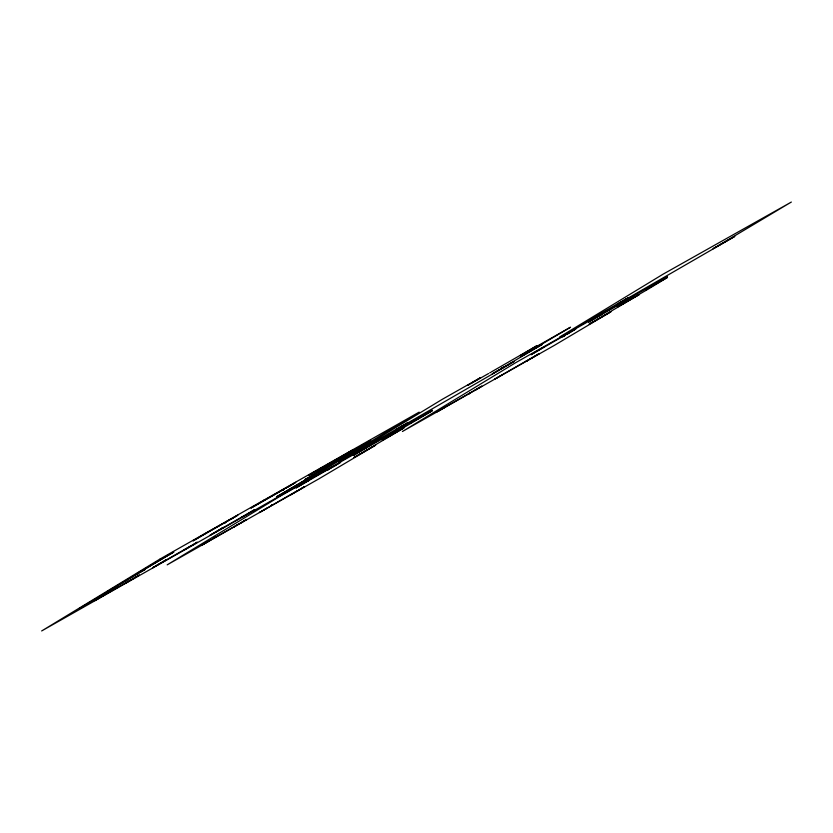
<?xml version="1.0" encoding="UTF-8"?>
<svg xmlns="http://www.w3.org/2000/svg" width="833" height="833" viewBox="0 0 833 833"><rect width="100%" height="100%" fill="white"/><g stroke="black" fill="none" stroke-linecap="round" stroke-linejoin="round"><path stroke-width="1.25" d="M531.1 354.671L544.438 346.767L543.408 347.434M588.629 322.069L601.967 314.166L600.937 314.822M282.418 490.231L283.428 489.575L250.983 508.057L288.718 486.368M166.465 556.298L173.701 552.112M276.514 496.843L313.385 475.258L312.115 476.028M106.936 593.45L107.967 592.794L106.624 593.513M127.085 582.215L126.106 582.829L127.397 582.163M164.83 560.63L165.861 559.963L164.528 560.692M263.28 500.81L264.311 500.144L262.968 500.872M184.988 549.395L183.978 550.061L185.29 549.343M222.359 528.018L223.39 527.362L222.057 528.08M320.809 468.198L321.84 467.532L320.497 468.261M242.518 516.793L241.57 517.376L242.819 516.731M214.123 537.931L215.153 537.264L213.81 537.993M308.179 480.776L309.21 480.11L295.913 487.982L340.635 462.305L334.876 465.834M234.271 526.695L233.261 527.351L245.079 520.271M328.337 469.541L327.348 470.156L331.721 467.698M271.652 505.319L272.672 504.652L271.339 505.381M365.708 448.164L366.739 447.498L353.442 455.37L398.153 429.693L391.083 434.014M291.8 494.084L290.79 494.729L293.133 493.448M385.856 436.929L384.846 437.564L386.824 436.502M469.5 393.363L468.49 394.019L469.802 393.301M563.556 336.209L562.546 336.844L563.868 336.147M527.029 360.751L526.081 361.335L527.331 360.689M621.085 303.597L620.054 304.253L621.397 303.535M137.445 573.916L79.541 608.486L116.412 586.921L112.413 589.139M166.184 556.454L108.082 591.149L111.539 589.233M347.507 453.256L353.265 449.726L308.502 475.445L341.926 456.536M312.573 475.143L341.946 457.911L340.281 458.9M334.429 462.253L308.522 477.58M363.167 444.791L350.828 452.298L355.097 449.924L353.057 451.132M209.395 540.794L201.825 545.167L239.56 523.488M266.924 508.192L259.375 512.534L297.089 490.876M495.083 372.236L492.209 373.934L542.241 344.404L523.572 355.025M444.624 407.462L438.543 411.023M476.039 389.646L481.807 386.116L437.075 411.804L438.262 411.179M502.153 374.85L496.072 378.411M347.361 453.339L345.383 454.526M334.741 465.918L332.138 467.459M475.903 389.74L474.716 390.448M230.824 519.188L205.074 533.693M231.636 518.959L237.842 515.158L193.089 540.867L204.918 533.776M289.54 486.139L295.736 482.338L288.655 486.659M190.278 546.188L152.564 567.846L164.372 560.776M191.09 545.959L197.296 542.158L185.447 549.249M240.373 523.259L246.578 519.459L245.36 520.104M297.902 490.647L304.107 486.847L297.017 491.178M626.708 300.182L588.692 322.048M626.499 300.567L633.392 296.361L632.174 297.006M288.26 486.899L287.447 487.378M296.631 491.408L295.809 491.886M246.526 514.586L254.815 509.546L210.093 535.234L221.901 528.164M531.038 358.554L539.336 353.515L494.563 379.223L495.791 378.578M246.11 514.836L242.976 516.647M295.403 492.126L294.767 492.501M567.367 334.127L575.863 328.962L531.162 354.65M530.621 358.794L529.163 359.648M369.404 441.219L370.685 440.449L333.814 462.013L335.803 460.941M491.064 372.091L537.181 345.539L520.302 355.712L522.562 354.452M406.265 423.622L407.785 422.706L404.713 424.518M496.26 371.653L513.971 361.574L395.581 430.026L404.9 424.32M386.241 438.012L403.963 427.933L356.826 455.849M286.406 487.982L285.563 488.471M469.573 384.294L468.031 385.138L488.555 373.538M523.947 353.65L570.501 327.223L520.51 356.753L523.353 355.066M404.109 424.778L338.635 462.305L442.271 399.33L480.235 377.818L471.697 382.993M414.147 421.05L432.233 410.763L382.243 440.282L384.492 439.022M357.617 455.401L375.704 445.114L319.039 478.767L167.183 564.847L280.242 496.145L432.098 410.065L410.502 423.112L412.377 422.06M294.351 492.74L293.528 493.219M339.156 459.556L334.71 462.096M490.304 372.528L489.71 372.882M367.655 442.229L363.448 444.635M352.057 451.705L337.001 460.264M310.355 477.049L278.961 495.489M715.734 247.172L713.121 248.703L791.35 202.044L663.12 274.151L559.484 337.126L625.739 299.141M715.953 247.13L734.821 236.395L616.43 304.847L628.634 297.516L625.958 299.099M565.284 335.335L564.024 336.053M356.607 455.89L353.942 457.463L356.232 456.192M620.116 305.367L617.461 306.929L648.615 288.874L667.462 277.42L645.721 289.769L667.316 276.733L515.471 362.803L402.412 431.504L554.257 345.435L610.933 311.771L591.659 322.746M620.314 305.347L639.192 294.601L589.191 324.12L592.034 322.433M528.361 360.106L527.487 360.606M284.397 489.148L282.491 490.2M137.726 573.76L144.963 569.574L140.964 571.782M312.302 475.299L305.086 479.475L307.283 478.277M106.478 593.596L94.67 600.655L139.392 574.978L127.553 582.069M631.893 297.162L621.543 303.451M140.277 571.771L136.841 573.666L173.67 552.123M278.503 495.75L276.546 496.832M224.525 523.03L225.556 522.499L224.525 523.03M320.684 469.999L324.922 467.646L320.757 469.947M501.664 368.186L503.174 367.363L501.664 368.186M160.259 558.881L41.65 630.956L300.536 484.212L419.145 412.137L160.259 558.881"/></g></svg>
